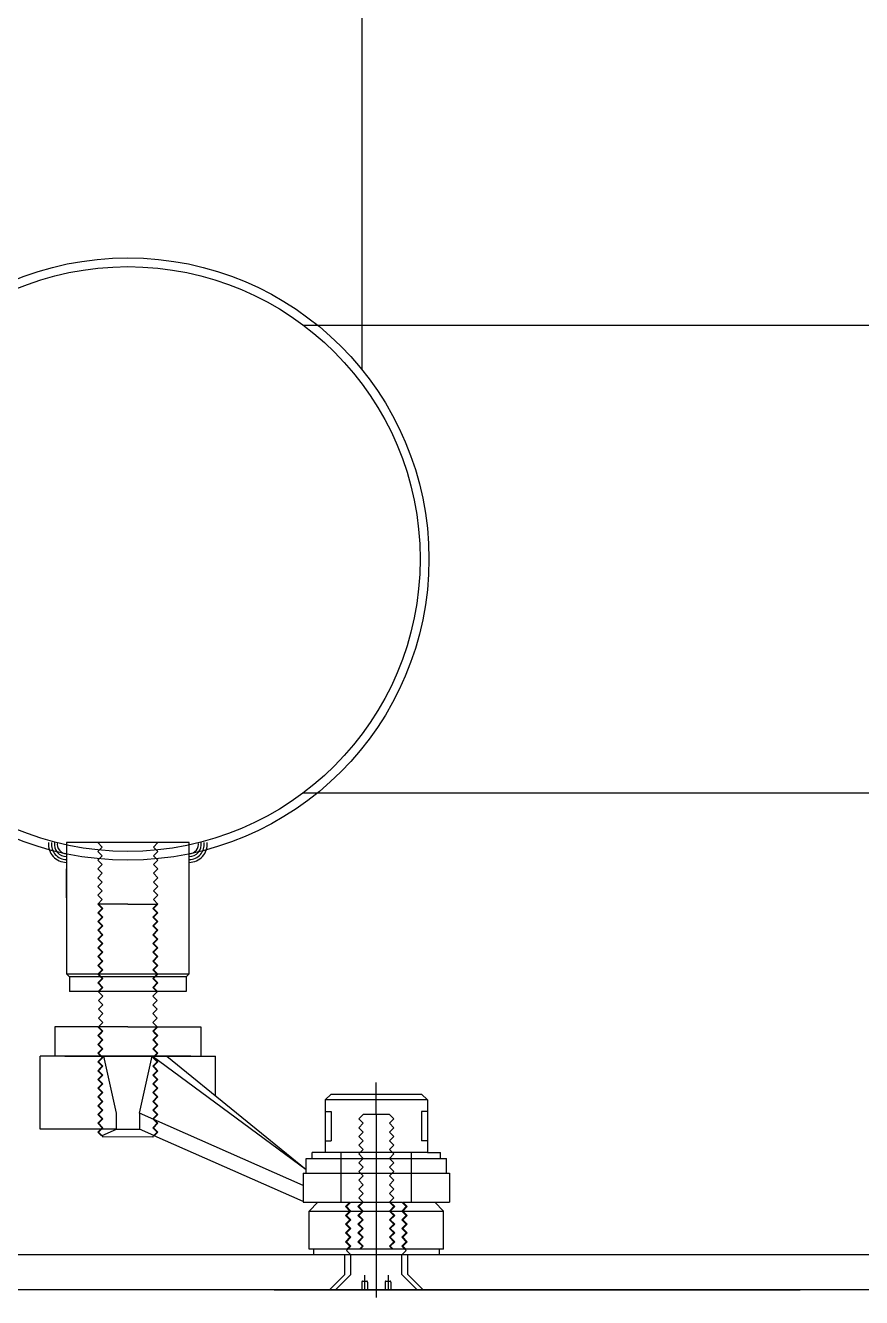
# Model space of a CAD drawing. Header units: millimetres. Extents: x -7718 to 421089, y 87466 to 341395.
# Drawn here: x 152127.5 to 152413.6, y 216856 to 217291.1 of the extents above; entities that cross this region are included whole.
import ezdxf

# ---------------------------------------------------------------- set-up
doc = ezdxf.new("R2010")
doc.units = ezdxf.units.MM
doc.header["$LTSCALE"] = 200
doc.header["$MEASUREMENT"] = 0
for name, pattern in [('CENTER1', [8, 6, -1, 0, -1]), ('DASH_2', [34, 30, -1.5, 1, -1.5]), ('HID', [5, 3, -2])]:
    doc.linetypes.add(name, pattern=pattern)
doc.layers.add('e-plan', color=9, linetype='CONTINUOUS')

msp = doc.modelspace()

# ---------------------------------------------------------------- linework, layer by layer
at = {"layer": 'e-plan'}
for p, q in [((152242.57, 219948.59), (152242.57, 217173.46)), ((152222.57, 217188.59), (154492.57, 217188.59)), ((152222.57, 217028.59), (154492.57, 217028.59)), ((152183.57, 217011.59), (152141.57, 217011.59)), ((153351.57, 216870.59), (151936.57, 216870.59)), ((153351.57, 216858.59), (151936.57, 216858.59))]:
    msp.add_line(p, q, dxfattribs=at)
at = {"layer": 'e-plan', "linetype": 'Continuous'}
for p, q in [((152141.57, 217011.59), (152141.57, 216966.7)), ((152183.57, 216966.7), (152183.57, 217011.59)), ((152183.57, 217002.35), (152183.57, 217011.59)), ((152141.57, 216992.7), (152141.57, 217002.65)), ((152142.57, 216965.7), (152141.57, 216966.7)), ((152141.57, 216966.7), (152183.57, 216966.7)), ((152183.57, 216966.7), (152182.57, 216965.7)), ((152142.57, 216965.7), (152142.57, 216960.7)), ((152182.57, 216965.7), (152142.57, 216965.7)), ((152182.57, 216965.7), (152182.57, 216960.7)), ((152152.41, 216960.7), (152142.57, 216960.7)), ((152172.46, 216960.7), (152152.69, 216960.7)), ((152182.57, 216960.7), (152172.74, 216960.7)), ((152152.29, 216948.59), (152137.57, 216948.59)), ((152162.57, 216948.59), (152152.57, 216948.59)), ((152162.57, 216948.59), (152172.57, 216948.59)), ((152172.86, 216948.59), (152187.57, 216948.59)), ((152162.57, 216938.59), (152132.57, 216938.59)), ((152132.57, 216913.59), (152132.57, 216938.59)), ((152141.07, 216938.59), (152162.57, 216938.59)), ((152141.07, 216938.59), (152162.57, 216938.59)), ((152158.64, 216919.05), (152154.32, 216938.59)), ((152162.57, 216938.59), (152192.57, 216938.59)), ((152184.07, 216938.59), (152162.57, 216938.59)), ((152162.57, 216938.59), (152184.07, 216938.59)), ((152166.51, 216919.05), (152170.84, 216938.59)), ((152223.57, 216899.65), (152170.84, 216938.59)), ((152175.89, 216938.59), (152223.57, 216899.77)), ((152192.57, 216925), (152192.57, 216938.59)), ((152230.07, 216923.59), (152232.07, 216925.59)), ((152230.07, 216923.59), (152230.07, 216905.59)), ((152232.07, 216925.59), (152263.07, 216925.59)), ((152263.07, 216925.59), (152265.07, 216923.59)), ((152265.07, 216923.59), (152265.07, 216905.59)), ((152158.64, 216913.59), (152158.64, 216919.05)), ((152222.57, 216894.29), (152166.51, 216919.05)), ((152166.51, 216919.05), (152166.51, 216913.59)), ((152232.07, 216919.59), (152232.07, 216909.59)), ((152263.07, 216919.59), (152263.07, 216909.59)), ((152158.66, 216913.59), (152132.57, 216913.59)), ((152153.74, 216911.42), (152158.66, 216913.59)), ((152171.25, 216910.91), (152153.89, 216910.9)), ((152158.66, 216913.59), (152166.51, 216913.59)), ((152171.41, 216911.42), (152166.51, 216913.59)), ((152222.57, 216888.82), (152171.6, 216911.34)), ((152223.57, 216898.59), (152223.57, 216903.59)), ((152223.57, 216903.59), (152271.57, 216903.59)), ((152225.57, 216903.59), (152225.57, 216905.59)), ((152269.57, 216903.59), (152269.57, 216905.59)), ((152271.57, 216898.59), (152271.57, 216903.59)), ((152222.56, 216898.59), (152272.56, 216898.59)), ((152222.56, 216898.59), (152222.56, 216888.59)), ((152272.56, 216898.59), (152272.56, 216888.59)), ((152222.56, 216888.59), (152238.54, 216888.59)), ((152238.82, 216888.59), (152242.79, 216888.59)), ((152243.07, 216888.59), (152256.32, 216888.59)), ((152256.61, 216888.59), (152272.56, 216888.59)), ((152224.57, 216885.59), (152256.32, 216885.59)), ((152224.57, 216872.59), (152224.57, 216885.59)), ((152256.32, 216885.59), (152270.57, 216885.59)), ((152270.57, 216872.59), (152270.57, 216885.59)), ((152226.07, 216872.59), (152224.57, 216872.59)), ((152226.07, 216872.59), (152226.07, 216870.59)), ((152237.54, 216872.59), (152226.07, 216872.59)), ((152241.79, 216872.59), (152237.82, 216872.59)), ((152253.07, 216872.59), (152242.07, 216872.59)), ((152257.32, 216872.59), (152253.36, 216872.59)), ((152270.57, 216872.59), (152257.61, 216872.59)), ((152269.07, 216872.59), (152269.07, 216870.59)), ((152236.82, 216863.84), (152236.82, 216870.59)), ((152238.82, 216863.84), (152238.82, 216870.59)), ((152256.32, 216863.84), (152256.32, 216870.59)), ((152258.32, 216863.84), (152258.32, 216870.59)), ((152236.82, 216863.84), (152231.57, 216858.59)), ((152258.32, 216863.84), (152263.57, 216858.59)), ((152230.74, 216858.59), (152264.41, 216858.59)), ((152242.87, 216861.59), (152244.27, 216861.59)), ((152250.87, 216861.59), (152252.27, 216861.59))]:
    msp.add_line(p, q, dxfattribs=at)
at = {"layer": 'e-plan', "linetype": 'CENTER1'}
for p, q in [((152153.79, 217010.09), (152152.29, 217011.59)), ((152171.36, 217010.09), (152172.86, 217011.59)), ((152152.29, 217008.59), (152153.79, 217010.09)), ((152153.79, 217007.09), (152152.29, 217008.59)), ((152152.29, 217005.59), (152153.79, 217007.09)), ((152172.86, 217008.59), (152171.36, 217010.09)), ((152171.36, 217007.09), (152172.86, 217008.59)), ((152172.86, 217005.59), (152171.36, 217007.09)), ((152153.79, 217004.09), (152152.29, 217005.59)), ((152152.29, 217002.59), (152153.79, 217004.09)), ((152153.79, 217001.09), (152152.29, 217002.59)), ((152171.36, 217004.09), (152172.86, 217005.59)), ((152172.86, 217002.59), (152171.36, 217004.09)), ((152171.36, 217001.09), (152172.86, 217002.59)), ((152152.29, 216999.59), (152153.79, 217001.09)), ((152153.79, 216998.09), (152152.29, 216999.59)), ((152152.29, 216996.59), (152153.79, 216998.09)), ((152172.86, 216999.59), (152171.36, 217001.09)), ((152171.36, 216998.09), (152172.86, 216999.59)), ((152172.86, 216996.59), (152171.36, 216998.09)), ((152153.79, 216995.09), (152152.29, 216996.59)), ((152152.29, 216993.59), (152153.79, 216995.09)), ((152153.79, 216992.09), (152152.29, 216993.59)), ((152171.36, 216995.09), (152172.86, 216996.59)), ((152172.86, 216993.59), (152171.36, 216995.09)), ((152171.36, 216992.09), (152172.86, 216993.59)), ((152152.29, 216990.59), (152153.79, 216992.09)), ((152152.29, 216990.59), (152153.79, 216989.09)), ((152153.79, 216989.09), (152152.29, 216987.59)), ((152152.57, 216990.59), (152154.07, 216989.09)), ((152162.57, 216990.59), (152152.57, 216990.59)), ((152154.07, 216989.09), (152152.57, 216987.59)), ((152162.57, 216990.59), (152172.57, 216990.59)), ((152172.57, 216990.59), (152171.07, 216989.09)), ((152172.57, 216990.59), (152171.07, 216989.09)), ((152171.07, 216989.09), (152172.57, 216987.59)), ((152171.07, 216989.09), (152172.57, 216987.59)), ((152172.86, 216990.59), (152171.36, 216992.09)), ((152172.86, 216990.59), (152171.36, 216989.09)), ((152171.36, 216989.09), (152172.86, 216987.59)), ((152152.29, 216987.59), (152153.79, 216986.09)), ((152153.79, 216986.09), (152152.29, 216984.59)), ((152152.29, 216984.59), (152153.79, 216983.09)), ((152152.57, 216987.59), (152154.07, 216986.09)), ((152154.07, 216986.09), (152152.57, 216984.59)), ((152152.57, 216984.59), (152154.07, 216983.09)), ((152172.57, 216987.59), (152171.07, 216986.09)), ((152172.57, 216987.59), (152171.07, 216986.09)), ((152171.07, 216986.09), (152172.57, 216984.59)), ((152171.07, 216986.09), (152172.57, 216984.59)), ((152172.57, 216984.59), (152171.07, 216983.09)), ((152172.57, 216984.59), (152171.07, 216983.09)), ((152172.86, 216987.59), (152171.36, 216986.09)), ((152171.36, 216986.09), (152172.86, 216984.59)), ((152172.86, 216984.59), (152171.36, 216983.09)), ((152153.79, 216983.09), (152152.29, 216981.59)), ((152152.29, 216981.59), (152153.79, 216980.09)), ((152153.79, 216980.09), (152152.29, 216978.59)), ((152154.07, 216983.09), (152152.57, 216981.59)), ((152152.57, 216981.59), (152154.07, 216980.09)), ((152154.07, 216980.09), (152152.57, 216978.59)), ((152171.07, 216983.09), (152172.57, 216981.59)), ((152171.07, 216983.09), (152172.57, 216981.59)), ((152172.57, 216981.59), (152171.07, 216980.09)), ((152172.57, 216981.59), (152171.07, 216980.09)), ((152171.07, 216980.09), (152172.57, 216978.59)), ((152171.07, 216980.09), (152172.57, 216978.59)), ((152171.36, 216983.09), (152172.86, 216981.59)), ((152172.86, 216981.59), (152171.36, 216980.09)), ((152171.36, 216980.09), (152172.86, 216978.59)), ((152152.29, 216978.59), (152153.79, 216977.09)), ((152153.79, 216977.09), (152152.29, 216975.59)), ((152152.29, 216975.59), (152153.79, 216974.09)), ((152152.57, 216978.59), (152154.07, 216977.09)), ((152154.07, 216977.09), (152152.57, 216975.59)), ((152152.57, 216975.59), (152154.07, 216974.09)), ((152172.57, 216978.59), (152171.07, 216977.09)), ((152172.57, 216978.59), (152171.07, 216977.09)), ((152171.07, 216977.09), (152172.57, 216975.59)), ((152171.07, 216977.09), (152172.57, 216975.59)), ((152172.57, 216975.59), (152171.07, 216974.09)), ((152172.57, 216975.59), (152171.07, 216974.09)), ((152172.86, 216978.59), (152171.36, 216977.09)), ((152171.36, 216977.09), (152172.86, 216975.59)), ((152172.86, 216975.59), (152171.36, 216974.09)), ((152153.79, 216974.09), (152152.29, 216972.59)), ((152152.29, 216972.59), (152153.79, 216971.09)), ((152153.79, 216971.09), (152152.29, 216969.59)), ((152154.07, 216974.09), (152152.57, 216972.59)), ((152152.57, 216972.59), (152154.07, 216971.09)), ((152154.07, 216971.09), (152152.57, 216969.59)), ((152171.07, 216974.09), (152172.57, 216972.59)), ((152171.07, 216974.09), (152172.57, 216972.59)), ((152172.57, 216972.59), (152171.07, 216971.09)), ((152172.57, 216972.59), (152171.07, 216971.09)), ((152171.07, 216971.09), (152172.57, 216969.59)), ((152171.07, 216971.09), (152172.57, 216969.59)), ((152171.36, 216974.09), (152172.86, 216972.59)), ((152172.86, 216972.59), (152171.36, 216971.09)), ((152171.36, 216971.09), (152172.86, 216969.59)), ((152152.29, 216969.59), (152153.79, 216968.09)), ((152153.79, 216968.09), (152152.29, 216966.59)), ((152152.57, 216969.59), (152154.07, 216968.09)), ((152154.07, 216968.09), (152152.57, 216966.59)), ((152172.57, 216969.59), (152171.07, 216968.09)), ((152172.57, 216969.59), (152171.07, 216968.09)), ((152171.07, 216968.09), (152172.57, 216966.59)), ((152171.07, 216968.09), (152172.57, 216966.59)), ((152172.86, 216969.59), (152171.36, 216968.09)), ((152171.36, 216968.09), (152172.86, 216966.59)), ((152152.29, 216966.59), (152153.79, 216965.09)), ((152153.79, 216965.09), (152152.29, 216963.59)), ((152152.29, 216963.59), (152153.79, 216962.09)), ((152152.57, 216966.59), (152154.07, 216965.09)), ((152154.07, 216965.09), (152152.57, 216963.59)), ((152152.57, 216963.59), (152154.07, 216962.09)), ((152172.57, 216966.59), (152171.07, 216965.09)), ((152172.57, 216966.59), (152171.07, 216965.09)), ((152171.07, 216965.09), (152172.57, 216963.59)), ((152171.07, 216965.09), (152172.57, 216963.59)), ((152172.57, 216963.59), (152171.07, 216962.09)), ((152172.57, 216963.59), (152171.07, 216962.09)), ((152172.86, 216966.59), (152171.36, 216965.09)), ((152171.36, 216965.09), (152172.86, 216963.59)), ((152172.86, 216963.59), (152171.36, 216962.09)), ((152153.79, 216962.09), (152152.41, 216960.7)), ((152154.07, 216962.09), (152152.57, 216960.59)), ((152154.07, 216962.09), (152152.57, 216960.59)), ((152152.57, 216960.59), (152154.07, 216959.09)), ((152152.57, 216960.59), (152154.07, 216959.09)), ((152154.07, 216959.09), (152152.57, 216957.59)), ((152154.07, 216959.09), (152152.57, 216957.59)), ((152171.07, 216962.09), (152172.57, 216960.59)), ((152171.07, 216962.09), (152172.57, 216960.59)), ((152171.07, 216962.09), (152172.57, 216960.59)), ((152171.07, 216962.09), (152172.57, 216960.59)), ((152172.57, 216960.59), (152171.07, 216959.09)), ((152172.57, 216960.59), (152171.07, 216959.09)), ((152172.57, 216960.59), (152171.07, 216959.09)), ((152172.57, 216960.59), (152171.07, 216959.09)), ((152171.07, 216959.09), (152172.57, 216957.59)), ((152171.07, 216959.09), (152172.57, 216957.59)), ((152171.07, 216959.09), (152172.57, 216957.59)), ((152171.07, 216959.09), (152172.57, 216957.59)), ((152171.36, 216962.09), (152172.74, 216960.7)), ((152152.57, 216957.59), (152154.07, 216956.09)), ((152152.57, 216957.59), (152154.07, 216956.09)), ((152154.07, 216956.09), (152152.57, 216954.59)), ((152154.07, 216956.09), (152152.57, 216954.59)), ((152152.57, 216954.59), (152154.07, 216953.09)), ((152152.57, 216954.59), (152154.07, 216953.09)), ((152172.57, 216957.59), (152171.07, 216956.09)), ((152172.57, 216957.59), (152171.07, 216956.09)), ((152172.57, 216957.59), (152171.07, 216956.09)), ((152172.57, 216957.59), (152171.07, 216956.09)), ((152171.07, 216956.09), (152172.57, 216954.59)), ((152171.07, 216956.09), (152172.57, 216954.59)), ((152171.07, 216956.09), (152172.57, 216954.59)), ((152171.07, 216956.09), (152172.57, 216954.59)), ((152172.57, 216954.59), (152171.07, 216953.09)), ((152172.57, 216954.59), (152171.07, 216953.09)), ((152172.57, 216954.59), (152171.07, 216953.09)), ((152172.57, 216954.59), (152171.07, 216953.09)), ((152154.07, 216953.09), (152152.57, 216951.59)), ((152154.07, 216953.09), (152152.57, 216951.59)), ((152152.57, 216951.59), (152154.07, 216950.09)), ((152152.57, 216951.59), (152154.07, 216950.09)), ((152152.57, 216951.59), (152154.07, 216950.09)), ((152154.07, 216950.09), (152152.57, 216948.59)), ((152154.07, 216950.09), (152152.57, 216948.59)), ((152154.07, 216950.09), (152152.57, 216948.59)), ((152171.07, 216953.09), (152172.57, 216951.59)), ((152171.07, 216953.09), (152172.57, 216951.59)), ((152171.07, 216953.09), (152172.57, 216951.59)), ((152171.07, 216953.09), (152172.57, 216951.59)), ((152172.57, 216951.59), (152171.07, 216950.09)), ((152172.57, 216951.59), (152171.07, 216950.09)), ((152172.57, 216951.59), (152171.07, 216950.09)), ((152172.57, 216951.59), (152171.07, 216950.09)), ((152172.57, 216951.59), (152171.07, 216950.09)), ((152172.57, 216951.59), (152171.07, 216950.09)), ((152171.07, 216950.09), (152172.57, 216948.59)), ((152171.07, 216950.09), (152172.57, 216948.59)), ((152171.07, 216950.09), (152172.57, 216948.59)), ((152171.07, 216950.09), (152172.57, 216948.59)), ((152171.07, 216950.09), (152172.57, 216948.59)), ((152171.07, 216950.09), (152172.57, 216948.59)), ((152152.29, 216948.59), (152153.79, 216947.09)), ((152153.79, 216947.09), (152152.29, 216945.59)), ((152152.29, 216945.59), (152153.79, 216944.09)), ((152152.57, 216948.59), (152154.07, 216947.09)), ((152152.57, 216948.59), (152154.07, 216947.09)), ((152152.57, 216948.59), (152154.07, 216947.09)), ((152154.07, 216947.09), (152152.57, 216945.59)), ((152152.57, 216945.59), (152154.07, 216944.09)), ((152154.07, 216947.09), (152153.07, 216946.09)), ((152154.07, 216947.09), (152153.07, 216946.09)), ((152172.57, 216948.59), (152171.07, 216947.09)), ((152172.57, 216948.59), (152171.07, 216947.09)), ((152172.57, 216948.59), (152171.07, 216947.09)), ((152172.57, 216948.59), (152171.07, 216947.09)), ((152172.57, 216948.59), (152171.07, 216947.09)), ((152172.57, 216948.59), (152171.07, 216947.09)), ((152172.57, 216948.59), (152171.07, 216947.09)), ((152172.57, 216948.59), (152171.07, 216947.09)), ((152172.57, 216948.59), (152171.07, 216947.09)), ((152171.07, 216947.09), (152172.57, 216945.59)), ((152171.07, 216947.09), (152172.07, 216946.09)), ((152171.07, 216947.09), (152172.07, 216946.09)), ((152171.07, 216947.09), (152172.07, 216946.09)), ((152171.07, 216947.09), (152172.07, 216946.09)), ((152172.57, 216945.59), (152171.07, 216944.09)), ((152172.86, 216948.59), (152171.36, 216947.09)), ((152172.86, 216948.59), (152171.36, 216947.09)), ((152172.86, 216948.59), (152171.36, 216947.09)), ((152171.36, 216947.09), (152172.86, 216945.59)), ((152172.86, 216945.59), (152171.36, 216944.09)), ((152153.79, 216944.09), (152152.29, 216942.59)), ((152152.29, 216942.59), (152153.79, 216941.09)), ((152153.79, 216941.09), (152152.29, 216939.59)), ((152154.07, 216944.09), (152152.57, 216942.59)), ((152152.57, 216942.59), (152154.07, 216941.09)), ((152154.07, 216941.09), (152152.57, 216939.59)), ((152171.07, 216944.09), (152172.57, 216942.59)), ((152172.57, 216942.59), (152171.07, 216941.09)), ((152171.07, 216941.09), (152172.57, 216939.59)), ((152171.36, 216944.09), (152172.86, 216942.59)), ((152172.86, 216942.59), (152171.36, 216941.09)), ((152171.36, 216941.09), (152172.86, 216939.59)), ((152152.29, 216939.59), (152153.79, 216938.09)), ((152153.79, 216938.09), (152152.29, 216936.59)), ((152152.29, 216936.59), (152153.79, 216935.09)), ((152152.57, 216939.59), (152154.07, 216938.09)), ((152154.07, 216938.09), (152152.57, 216936.59)), ((152152.57, 216936.59), (152154.07, 216935.09)), ((152172.57, 216939.59), (152171.07, 216938.09)), ((152171.07, 216938.09), (152172.57, 216936.59)), ((152172.57, 216936.59), (152171.07, 216935.09)), ((152172.86, 216939.59), (152171.36, 216938.09)), ((152171.36, 216938.09), (152172.86, 216936.59)), ((152172.86, 216936.59), (152171.36, 216935.09)), ((152153.79, 216935.09), (152152.29, 216933.59)), ((152152.29, 216933.59), (152153.79, 216932.09)), ((152153.79, 216932.09), (152152.29, 216930.59)), ((152154.07, 216935.09), (152152.57, 216933.59)), ((152152.57, 216933.59), (152154.07, 216932.09)), ((152154.07, 216932.09), (152152.57, 216930.59)), ((152153.79, 216935.09), (152152.79, 216934.09)), ((152171.07, 216935.09), (152172.57, 216933.59)), ((152172.57, 216933.59), (152171.07, 216932.09)), ((152171.07, 216932.09), (152172.57, 216930.59)), ((152171.36, 216935.09), (152172.86, 216933.59)), ((152171.36, 216935.09), (152172.36, 216934.09)), ((152172.86, 216933.59), (152171.36, 216932.09)), ((152171.36, 216932.09), (152172.86, 216930.59)), ((152152.29, 216930.59), (152153.79, 216929.09)), ((152153.79, 216929.09), (152152.29, 216927.59)), ((152152.29, 216927.59), (152153.79, 216926.09)), ((152152.57, 216930.59), (152154.07, 216929.09)), ((152154.07, 216929.09), (152152.57, 216927.59)), ((152152.57, 216927.59), (152154.07, 216926.09)), ((152172.57, 216930.59), (152171.07, 216929.09)), ((152171.07, 216929.09), (152172.57, 216927.59)), ((152172.57, 216927.59), (152171.07, 216926.09)), ((152172.86, 216930.59), (152171.36, 216929.09)), ((152171.36, 216929.09), (152172.86, 216927.59)), ((152172.86, 216927.59), (152171.36, 216926.09)), ((152247.57, 216918.59), (152247.57, 216929.6)), ((152153.79, 216926.09), (152152.29, 216924.59)), ((152152.29, 216924.59), (152153.79, 216923.09)), ((152154.07, 216926.09), (152152.57, 216924.59)), ((152152.57, 216924.59), (152154.07, 216923.09)), ((152171.07, 216926.09), (152172.57, 216924.59)), ((152172.57, 216924.59), (152171.07, 216923.09)), ((152171.36, 216926.09), (152172.86, 216924.59)), ((152172.86, 216924.59), (152171.36, 216923.09)), ((152265.07, 216923.59), (152230.07, 216923.59)), ((152153.79, 216923.09), (152152.29, 216921.59)), ((152152.29, 216921.59), (152153.79, 216920.09)), ((152153.79, 216920.09), (152152.29, 216918.59)), ((152154.07, 216923.09), (152152.57, 216921.59)), ((152154.07, 216923.09), (152152.57, 216921.59)), ((152152.57, 216921.59), (152154.07, 216920.09)), ((152152.57, 216921.59), (152154.07, 216920.09)), ((152154.07, 216920.09), (152152.57, 216918.59)), ((152154.07, 216920.09), (152152.57, 216918.59)), ((152171.07, 216923.09), (152172.57, 216921.59)), ((152171.07, 216923.09), (152172.57, 216921.59)), ((152172.57, 216921.59), (152171.07, 216920.09)), ((152172.57, 216921.59), (152171.07, 216920.09)), ((152171.07, 216920.09), (152172.57, 216918.59)), ((152171.07, 216920.09), (152172.57, 216918.59)), ((152171.36, 216923.09), (152172.86, 216921.59)), ((152172.86, 216921.59), (152171.36, 216920.09)), ((152171.36, 216920.09), (152172.86, 216918.59)), ((152230.07, 216919.59), (152232.07, 216919.59)), ((152265.07, 216919.59), (152263.07, 216919.59)), ((152152.29, 216918.59), (152153.79, 216917.09)), ((152153.79, 216917.09), (152152.29, 216915.59)), ((152152.29, 216915.59), (152153.79, 216914.09)), ((152152.57, 216918.59), (152154.07, 216917.09)), ((152152.57, 216918.59), (152154.07, 216917.09)), ((152154.07, 216917.09), (152152.57, 216915.59)), ((152154.07, 216917.09), (152152.57, 216915.59)), ((152152.57, 216915.59), (152154.07, 216914.09)), ((152152.57, 216915.59), (152154.07, 216914.09)), ((152172.57, 216918.59), (152171.07, 216917.09)), ((152172.57, 216918.59), (152171.07, 216917.09)), ((152171.07, 216917.09), (152172.57, 216915.59)), ((152171.07, 216917.09), (152172.57, 216915.59)), ((152172.57, 216915.59), (152171.07, 216914.09)), ((152172.57, 216915.59), (152171.07, 216914.09)), ((152172.86, 216918.59), (152171.36, 216917.09)), ((152171.36, 216917.09), (152172.86, 216915.59)), ((152172.86, 216915.59), (152171.36, 216914.09)), ((152243.07, 216918.59), (152241.57, 216917.09)), ((152241.57, 216917.09), (152243.07, 216915.59)), ((152243.07, 216915.59), (152241.57, 216914.09)), ((152252.07, 216918.59), (152243.07, 216918.59)), ((152247.57, 216918.59), (152247.57, 216855.99)), ((152252.07, 216918.59), (152253.57, 216917.09)), ((152253.57, 216917.09), (152252.07, 216915.59)), ((152252.07, 216915.59), (152253.57, 216914.09)), ((152153.79, 216914.09), (152152.29, 216912.59)), ((152152.29, 216912.59), (152153.55, 216911.33)), ((152154.07, 216914.09), (152152.57, 216912.59)), ((152154.07, 216914.09), (152152.57, 216912.59)), ((152152.57, 216912.59), (152154.07, 216911.09)), ((152152.57, 216912.59), (152154.07, 216911.09)), ((152154.07, 216911.09), (152153.89, 216910.9)), ((152154.07, 216911.09), (152153.89, 216910.9)), ((152171.07, 216914.09), (152172.57, 216912.59)), ((152171.07, 216914.09), (152172.57, 216912.59)), ((152172.57, 216912.59), (152171.07, 216911.09)), ((152172.57, 216912.59), (152171.07, 216911.09)), ((152171.07, 216911.09), (152171.26, 216910.9)), ((152171.07, 216911.09), (152171.26, 216910.9)), ((152171.36, 216914.09), (152172.86, 216912.59)), ((152172.86, 216912.59), (152171.6, 216911.33)), ((152241.57, 216914.09), (152243.07, 216912.59)), ((152243.07, 216912.59), (152241.57, 216911.09)), ((152241.57, 216911.09), (152243.07, 216909.59)), ((152253.57, 216914.09), (152252.07, 216912.59)), ((152252.07, 216912.59), (152253.57, 216911.09)), ((152253.57, 216911.09), (152252.07, 216909.59)), ((152230.07, 216909.59), (152232.07, 216909.59)), ((152243.07, 216909.59), (152241.57, 216908.09)), ((152241.57, 216908.09), (152243.07, 216906.59)), ((152243.07, 216906.59), (152241.57, 216905.09)), ((152252.07, 216909.59), (152253.57, 216908.09)), ((152253.57, 216908.09), (152252.07, 216906.59)), ((152252.07, 216906.59), (152253.57, 216905.09)), ((152265.07, 216909.59), (152263.07, 216909.59)), ((152227.43, 216905.59), (152225.57, 216905.59)), ((152265.07, 216905.59), (152227.43, 216905.59)), ((152241.57, 216905.09), (152243.07, 216903.59)), ((152243.07, 216903.59), (152241.57, 216902.09)), ((152241.57, 216902.09), (152243.07, 216900.59)), ((152253.57, 216905.09), (152252.07, 216903.59)), ((152252.07, 216903.59), (152253.57, 216902.09)), ((152253.57, 216902.09), (152252.07, 216900.59)), ((152265.07, 216905.59), (152269.57, 216905.59)), ((152243.07, 216900.59), (152241.57, 216899.09)), ((152241.57, 216899.09), (152243.07, 216897.59)), ((152243.07, 216897.59), (152241.57, 216896.09)), ((152252.07, 216900.59), (152253.57, 216899.09)), ((152253.57, 216899.09), (152252.07, 216897.59)), ((152252.07, 216897.59), (152253.57, 216896.09)), ((152241.57, 216896.09), (152243.07, 216894.59)), ((152243.07, 216894.59), (152241.57, 216893.09)), ((152241.57, 216893.09), (152243.07, 216891.59)), ((152253.57, 216896.09), (152252.07, 216894.59)), ((152252.07, 216894.59), (152253.57, 216893.09)), ((152253.57, 216893.09), (152252.07, 216891.59)), ((152224.57, 216885.59), (152227.57, 216888.59)), ((152238.54, 216888.59), (152237.04, 216887.09)), ((152238.82, 216888.59), (152237.32, 216887.09)), ((152238.82, 216888.59), (152237.32, 216887.09)), ((152242.79, 216888.59), (152241.29, 216887.09)), ((152243.07, 216891.59), (152241.57, 216890.09)), ((152241.57, 216890.09), (152243.07, 216888.59)), ((152243.07, 216888.59), (152241.57, 216887.09)), ((152243.07, 216888.59), (152241.57, 216887.09)), ((152243.07, 216888.59), (152241.57, 216887.09)), ((152252.07, 216891.59), (152253.57, 216890.09)), ((152253.57, 216890.09), (152252.07, 216888.59)), ((152252.07, 216888.59), (152253.57, 216887.09)), ((152252.07, 216888.59), (152253.57, 216887.09)), ((152252.36, 216888.59), (152253.86, 216887.09)), ((152256.32, 216888.59), (152257.82, 216887.09)), ((152256.61, 216888.59), (152258.11, 216887.09)), ((152270.57, 216885.59), (152267.57, 216888.59)), ((152237.04, 216887.09), (152238.54, 216885.59)), ((152238.54, 216885.59), (152237.04, 216884.09)), ((152237.04, 216884.09), (152238.54, 216882.59)), ((152237.32, 216887.09), (152238.82, 216885.59)), ((152237.32, 216887.09), (152238.82, 216885.59)), ((152238.82, 216885.59), (152237.32, 216884.09)), ((152238.82, 216885.59), (152237.32, 216884.09)), ((152237.32, 216884.09), (152238.82, 216882.59)), ((152237.32, 216884.09), (152238.82, 216882.59)), ((152241.29, 216887.09), (152242.79, 216885.59)), ((152242.79, 216885.59), (152241.29, 216884.09)), ((152241.29, 216884.09), (152242.79, 216882.59)), ((152241.57, 216887.09), (152243.07, 216885.59)), ((152241.57, 216887.09), (152243.07, 216885.59)), ((152241.57, 216887.09), (152243.07, 216885.59)), ((152243.07, 216885.59), (152241.57, 216884.09)), ((152243.07, 216885.59), (152241.57, 216884.09)), ((152243.07, 216885.59), (152241.57, 216884.09)), ((152241.57, 216884.09), (152243.07, 216882.59)), ((152241.57, 216884.09), (152243.07, 216882.59)), ((152241.57, 216884.09), (152243.07, 216882.59)), ((152253.57, 216887.09), (152252.07, 216885.59)), ((152253.57, 216887.09), (152252.07, 216885.59)), ((152252.07, 216885.59), (152253.57, 216884.09)), ((152252.07, 216885.59), (152253.57, 216884.09)), ((152253.57, 216884.09), (152252.07, 216882.59)), ((152253.57, 216884.09), (152252.07, 216882.59)), ((152253.86, 216887.09), (152252.36, 216885.59)), ((152252.36, 216885.59), (152253.86, 216884.09)), ((152253.86, 216884.09), (152252.36, 216882.59)), ((152257.82, 216887.09), (152256.32, 216885.59)), ((152256.32, 216885.59), (152257.82, 216884.09)), ((152257.82, 216884.09), (152256.32, 216882.59)), ((152258.11, 216887.09), (152256.61, 216885.59)), ((152256.61, 216885.59), (152258.11, 216884.09)), ((152258.11, 216884.09), (152256.61, 216882.59)), ((152238.54, 216882.59), (152237.04, 216881.09)), ((152237.04, 216881.09), (152238.54, 216879.59)), ((152238.54, 216879.59), (152237.04, 216878.09)), ((152238.82, 216882.59), (152237.32, 216881.09)), ((152238.82, 216882.59), (152237.32, 216881.09)), ((152237.32, 216881.09), (152238.82, 216879.59)), ((152237.32, 216881.09), (152238.82, 216879.59)), ((152238.82, 216879.59), (152237.32, 216878.09)), ((152238.82, 216879.59), (152237.32, 216878.09)), ((152242.79, 216882.59), (152241.29, 216881.09)), ((152241.29, 216881.09), (152242.79, 216879.59)), ((152242.79, 216879.59), (152241.29, 216878.09)), ((152243.07, 216882.59), (152241.57, 216881.09)), ((152243.07, 216882.59), (152241.57, 216881.09)), ((152243.07, 216882.59), (152241.57, 216881.09)), ((152241.57, 216881.09), (152243.07, 216879.59)), ((152241.57, 216881.09), (152243.07, 216879.59)), ((152241.57, 216881.09), (152243.07, 216879.59)), ((152243.07, 216879.59), (152241.57, 216878.09)), ((152243.07, 216879.59), (152241.57, 216878.09)), ((152243.07, 216879.59), (152241.57, 216878.09)), ((152252.07, 216882.59), (152253.57, 216881.09)), ((152252.07, 216882.59), (152253.57, 216881.09)), ((152253.57, 216881.09), (152252.07, 216879.59)), ((152253.57, 216881.09), (152252.07, 216879.59)), ((152252.07, 216879.59), (152253.57, 216878.09)), ((152252.07, 216879.59), (152253.57, 216878.09)), ((152252.36, 216882.59), (152253.86, 216881.09)), ((152253.86, 216881.09), (152252.36, 216879.59)), ((152252.36, 216879.59), (152253.86, 216878.09)), ((152256.32, 216882.59), (152257.82, 216881.09)), ((152257.82, 216881.09), (152256.32, 216879.59)), ((152256.32, 216879.59), (152257.82, 216878.09)), ((152256.61, 216882.59), (152258.11, 216881.09)), ((152258.11, 216881.09), (152256.61, 216879.59)), ((152256.61, 216879.59), (152258.11, 216878.09)), ((152237.04, 216878.09), (152238.54, 216876.59)), ((152238.54, 216876.59), (152237.04, 216875.09)), ((152237.32, 216878.09), (152238.82, 216876.59)), ((152237.32, 216878.09), (152238.82, 216876.59)), ((152238.82, 216876.59), (152237.32, 216875.09)), ((152238.82, 216876.59), (152237.32, 216875.09)), ((152241.29, 216878.09), (152242.79, 216876.59)), ((152242.79, 216876.59), (152241.29, 216875.09)), ((152241.57, 216878.09), (152243.07, 216876.59)), ((152241.57, 216878.09), (152243.07, 216876.59)), ((152241.57, 216878.09), (152243.07, 216876.59)), ((152243.07, 216876.59), (152241.57, 216875.09)), ((152243.07, 216876.59), (152241.57, 216875.09)), ((152243.07, 216876.59), (152241.57, 216875.09)), ((152253.57, 216878.09), (152252.07, 216876.59)), ((152253.57, 216878.09), (152252.07, 216876.59)), ((152252.07, 216876.59), (152253.57, 216875.09)), ((152252.07, 216876.59), (152253.57, 216875.09)), ((152253.86, 216878.09), (152252.36, 216876.59)), ((152252.36, 216876.59), (152253.86, 216875.09)), ((152257.82, 216878.09), (152256.32, 216876.59)), ((152256.32, 216876.59), (152257.82, 216875.09)), ((152258.11, 216878.09), (152256.61, 216876.59)), ((152256.61, 216876.59), (152258.11, 216875.09)), ((152237.04, 216875.09), (152238.54, 216873.59)), ((152237.32, 216875.09), (152238.82, 216873.59)), ((152237.32, 216875.09), (152238.82, 216873.59)), ((152238.82, 216873.59), (152237.32, 216872.09)), ((152238.82, 216873.59), (152237.32, 216872.09)), ((152237.32, 216872.09), (152238.82, 216870.59)), ((152238.54, 216873.59), (152237.54, 216872.59)), ((152241.29, 216875.09), (152242.79, 216873.59)), ((152241.57, 216875.09), (152243.07, 216873.59)), ((152241.57, 216875.09), (152243.07, 216873.59)), ((152241.57, 216875.09), (152243.07, 216873.59)), ((152242.79, 216873.59), (152241.79, 216872.59)), ((152243.07, 216873.59), (152242.07, 216872.59)), ((152243.07, 216873.59), (152242.07, 216872.59)), ((152243.07, 216873.59), (152242.07, 216872.59)), ((152253.57, 216875.09), (152252.07, 216873.59)), ((152253.57, 216875.09), (152252.07, 216873.59)), ((152252.07, 216873.59), (152253.07, 216872.59)), ((152252.07, 216873.59), (152253.07, 216872.59)), ((152253.86, 216875.09), (152252.36, 216873.59)), ((152252.36, 216873.59), (152253.36, 216872.59)), ((152257.82, 216875.09), (152256.32, 216873.59)), ((152256.32, 216873.59), (152257.82, 216872.09)), ((152257.82, 216872.09), (152256.32, 216870.59)), ((152258.11, 216875.09), (152256.61, 216873.59)), ((152256.61, 216873.59), (152257.61, 216872.59)), ((152233.57, 216858.59), (152238.82, 216863.84)), ((152243.57, 216863.59), (152243.57, 216858.59)), ((152251.57, 216863.59), (152251.57, 216858.59)), ((152261.57, 216858.59), (152256.32, 216863.84)), ((152242.57, 216861.29), (152242.57, 216858.59)), ((152244.57, 216861.29), (152244.57, 216858.59)), ((152250.57, 216861.29), (152250.57, 216858.59)), ((152252.57, 216861.29), (152252.57, 216858.59))]:
    msp.add_line(p, q, dxfattribs=at)
at = {"layer": 'e-plan', "linetype": 'DASH_2'}
for p, q in [((152137.57, 216948.59), (152137.57, 216938.59)), ((152187.57, 216948.59), (152187.57, 216938.59)), ((152235.57, 216888.59), (152235.57, 216905.59)), ((152259.57, 216888.59), (152259.57, 216905.59))]:
    msp.add_line(p, q, dxfattribs=at)
at = {"layer": 'e-plan', "linetype": 'HID', "ltscale": 0.3}
msp.add_line((151912.57, 216858.59), (154302.57, 216858.59), dxfattribs=at)
at = {"layer": 'e-plan'}
for radius in [103, 100]:
    msp.add_circle((152162.57, 217108.59), radius, dxfattribs=at)
at = {"layer": 'e-plan', "linetype": 'Continuous'}
for centre, radius, start, end in [((152141.55, 217010.95), 6.11, 173.9869, 270.1886), ((152141.55, 217010.95), 5.11, 172.8047, 270.1886), ((152141.55, 217010.95), 4.11, 171.0413, 270.1886), ((152141.55, 217010.95), 3.11, 168.1246, 270.1886), ((152183.59, 217010.95), 6.11, 269.8114, 6.0131), ((152183.59, 217010.95), 5.11, 269.8114, 7.1953), ((152183.59, 217010.95), 3.11, 269.8114, 11.8754), ((152183.59, 217010.95), 4.11, 269.8114, 8.9587)]:
    msp.add_arc(centre, radius, start, end, dxfattribs=at)
at = {"layer": 'e-plan', "linetype": 'CENTER1'}
for centre, start, end in [((152242.87, 216861.29), 90, 180), ((152244.27, 216861.29), 0, 90), ((152250.87, 216861.29), 90, 180), ((152252.27, 216861.29), 0, 90)]:
    msp.add_arc(centre, 0.3, start, end, dxfattribs=at)

doc.saveas('drawing.dxf')
